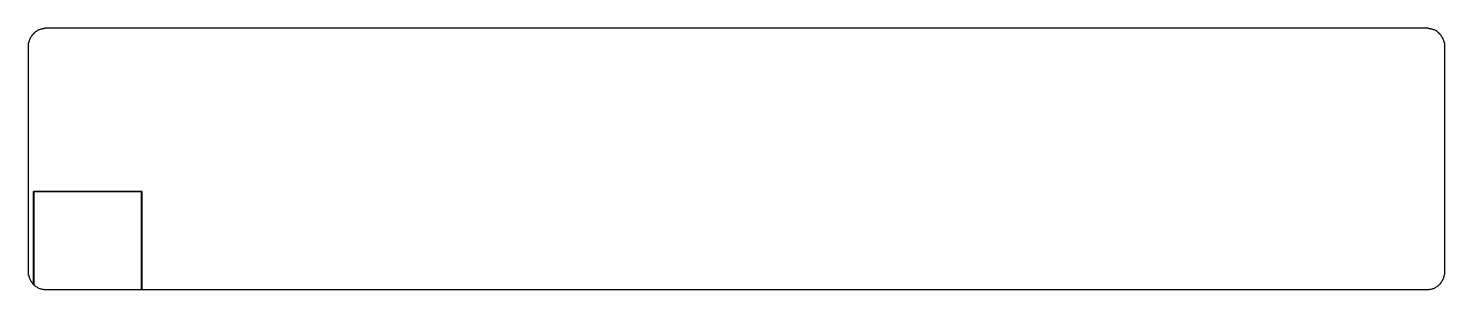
# Model space of a CAD drawing. Extents: x 879 to 1926, y -1536 to -1342.
import ezdxf

# ---------------------------------------------------------------- set-up
doc = ezdxf.new("R2010")
doc.units = 0

msp = doc.modelspace()

# ---------------------------------------------------------------- linework, layer by layer
at = {"layer": 'Layer 1'}
for p, q in [((879.403672, -1350.717772), (879.12145, -1351.282216)), ((879.12145, -1351.282216), (879.122, -1351.56)), ((879.685894, -1350.153328), (879.403672, -1350.717772)), ((879.968116, -1349.588884), (879.685894, -1350.153328)), ((880.250338, -1349.02444), (879.968116, -1349.588884)), ((880.53256, -1348.742218), (880.250338, -1349.02444)), ((880.814782, -1348.177774), (880.53256, -1348.742218)), ((881.097004, -1347.61333), (880.814782, -1348.177774)), ((881.379226, -1347.331108), (881.097004, -1347.61333)), ((881.94367, -1346.766664), (881.379226, -1347.331108)), ((882.225892, -1346.484442), (881.94367, -1346.766664)), ((882.508114, -1345.919998), (882.225892, -1346.484442)), ((883.072558, -1345.637776), (882.508114, -1345.919998)), ((883.35478, -1345.355554), (883.072558, -1345.637776)), ((883.919224, -1344.79111), (883.35478, -1345.355554)), ((884.483668, -1344.508888), (883.919224, -1344.79111)), ((884.76589, -1344.226666), (884.483668, -1344.508888)), ((885.330334, -1343.944444), (884.76589, -1344.226666)), ((885.894778, -1343.662222), (885.330334, -1343.944444)), ((886.177, -1343.38), (885.894778, -1343.662222)), ((886.741112, -1343.374444), (886.177, -1343.38)), ((887.305556, -1343.092222), (886.741112, -1343.374444)), ((887.87, -1342.81), (887.305556, -1343.092222)), ((888.434556, -1342.812222), (887.87, -1342.81)), ((888.999, -1342.53), (888.434556, -1342.812222)), ((889.564, -1342.53), (888.999, -1342.53)), ((890.128556, -1342.532222), (889.564, -1342.53)), ((890.693, -1342.25), (890.128556, -1342.532222)), ((891.257, -1342.25), (890.693, -1342.25)), ((891.822, -1342.25), (891.257, -1342.25)), ((1912.9, -1342.25), (891.822, -1342.25)), ((1913.47, -1342.25), (1912.9, -1342.25)), ((1914.025556, -1342.247778), (1913.47, -1342.25)), ((1914.59, -1342.53), (1914.025556, -1342.247778)), ((1915.16, -1342.53), (1914.59, -1342.53)), ((1915.725556, -1342.527778), (1915.16, -1342.53)), ((1916.29, -1342.81), (1915.725556, -1342.527778)), ((1916.851112, -1342.815556), (1916.29, -1342.81)), ((1917.415556, -1343.097778), (1916.851112, -1342.815556)), ((1917.98, -1343.38), (1917.415556, -1343.097778)), ((1918.54445, -1343.377784), (1917.98, -1343.38)), ((1919.108894, -1343.660006), (1918.54445, -1343.377784)), ((1919.391116, -1343.942228), (1919.108894, -1343.660006)), ((1919.95556, -1344.22445), (1919.391116, -1343.942228)), ((1920.520004, -1344.506672), (1919.95556, -1344.22445)), ((1920.802226, -1344.788894), (1920.520004, -1344.506672)), ((1921.36667, -1345.353338), (1920.802226, -1344.788894)), ((1921.648892, -1345.63556), (1921.36667, -1345.353338)), ((1922.213336, -1345.917782), (1921.648892, -1345.63556)), ((1922.495558, -1346.482226), (1922.213336, -1345.917782)), ((1923.060002, -1346.764448), (1922.495558, -1346.482226)), ((1923.342224, -1347.328892), (1923.060002, -1346.764448)), ((1923.624446, -1347.611114), (1923.342224, -1347.328892)), ((1923.906668, -1348.175558), (1923.624446, -1347.611114)), ((1924.18889, -1348.740002), (1923.906668, -1348.175558)), ((1924.471112, -1349.022224), (1924.18889, -1348.740002)), ((1924.753334, -1349.586668), (1924.471112, -1349.022224)), ((1925.035556, -1350.151112), (1924.753334, -1349.586668)), ((1925.317778, -1350.715556), (1925.035556, -1350.151112)), ((1925.6, -1351.28), (1925.317778, -1350.715556)), ((1925.597778, -1351.845556), (1925.6, -1351.28)), ((878.839, -1352.69), (878.556778, -1353.254444)), ((878.556778, -1353.254444), (878.557, -1353.82)), ((878.557, -1353.82), (878.557, -1354.38)), ((878.557, -1354.38), (878.557, -1354.95)), ((878.557, -1354.95), (878.557, -1355.51)), ((878.557, -1355.51), (878.557, -1522.31)), ((878.839778, -1352.124444), (878.839, -1352.69)), ((879.122, -1351.56), (878.839778, -1352.124444)), ((1925.88, -1352.41), (1925.597778, -1351.845556)), ((1925.887778, -1352.685556), (1925.88, -1352.41)), ((1926.17, -1353.25), (1925.887778, -1352.685556)), ((1926.17, -1353.82), (1926.17, -1353.25)), ((1926.17, -1354.38), (1926.17, -1353.82)), ((1926.17, -1354.95), (1926.17, -1354.38)), ((1926.17, -1355.51), (1926.17, -1354.95)), ((1926.17, -1522.31), (1926.17, -1355.51)), ((882.493778, -1531.9), (882.494, -1463.04)), ((882.493889, -1463.035889), (882.508, -1463.021778)), ((882.508, -1463.05), (882.493889, -1463.035889)), ((882.494, -1463.04), (882.508111, -1463.025889)), ((882.508, -1463.02), (962.377, -1463.02)), ((882.508, -1463.021778), (882.508, -1463.02)), ((962.377, -1463.048222), (882.508, -1463.05)), ((882.508111, -1463.025889), (882.522222, -1463.04)), ((882.522, -1463.04), (882.522, -1531.9)), ((882.522222, -1463.04), (882.522, -1463.04)), ((962.362778, -1535.57), (962.363, -1463.04)), ((962.363, -1463.04), (962.377111, -1463.025889)), ((962.377, -1463.02), (962.391111, -1463.034111)), ((962.391111, -1463.034111), (962.377, -1463.048222)), ((962.377111, -1463.025889), (962.391222, -1463.04)), ((962.391, -1463.04), (962.391, -1535.57)), ((962.391222, -1463.04), (962.391, -1463.04)), ((878.557, -1522.31), (878.557, -1522.87)), ((878.557, -1522.87), (878.557, -1523.43)), ((878.557, -1523.43), (878.557, -1524)), ((878.557, -1524), (878.557, -1524.56)), ((878.557, -1524.56), (878.839222, -1525.124444)), ((878.839222, -1525.124444), (878.839, -1525.69)), ((878.839, -1525.69), (879.121222, -1526.254444)), ((879.121222, -1526.254444), (879.122, -1526.82)), ((879.122, -1526.82), (879.404222, -1527.102222)), ((879.404222, -1527.102222), (879.686444, -1527.666666)), ((879.686444, -1527.666666), (879.968666, -1528.23111)), ((879.968666, -1528.23111), (880.250888, -1528.795554)), ((880.250888, -1528.795554), (880.53311, -1529.359998)), ((880.53311, -1529.359998), (880.815332, -1529.64222)), ((1923.906662, -1529.640004), (1924.188884, -1529.357782)), ((1924.188884, -1529.357782), (1924.471106, -1528.793338)), ((1924.471106, -1528.793338), (1924.753328, -1528.228894)), ((1924.753328, -1528.228894), (1925.03555, -1527.66445)), ((1925.03555, -1527.66445), (1925.317772, -1527.382228)), ((1925.317772, -1527.382228), (1925.599994, -1526.817784)), ((1925.599994, -1526.817784), (1925.6, -1526.26)), ((1925.6, -1526.26), (1925.882222, -1525.695556)), ((1925.88, -1525.13), (1926.162222, -1524.565556)), ((1925.882222, -1525.695556), (1925.88, -1525.13)), ((1926.162222, -1524.565556), (1926.17, -1524)), ((1926.17, -1522.87), (1926.17, -1522.31)), ((1926.17, -1523.43), (1926.17, -1522.87)), ((1926.17, -1524), (1926.17, -1523.43)), ((880.815332, -1529.64222), (881.097554, -1530.206664)), ((881.097554, -1530.206664), (881.379776, -1530.488886)), ((881.379776, -1530.488886), (881.661998, -1531.05333)), ((881.661998, -1531.05333), (882.226442, -1531.335552)), ((882.226442, -1531.335552), (882.508664, -1531.899996)), ((882.507889, -1531.914111), (882.493778, -1531.9)), ((882.522, -1531.9), (882.507889, -1531.914111)), ((882.508664, -1531.899996), (883.073108, -1532.182218)), ((883.073108, -1532.182218), (883.35533, -1532.746662)), ((883.35533, -1532.746662), (883.919774, -1533.028884)), ((883.919774, -1533.028884), (884.201996, -1533.311106)), ((884.201996, -1533.311106), (884.76644, -1533.593328)), ((884.76644, -1533.593328), (885.330884, -1533.87555)), ((885.330884, -1533.87555), (885.895328, -1534.157772)), ((885.895328, -1534.157772), (886.17755, -1534.439994)), ((886.17755, -1534.439994), (886.741994, -1534.722216)), ((886.741994, -1534.722216), (887.306, -1534.72)), ((887.306, -1534.72), (887.870444, -1535.002222)), ((887.870444, -1535.002222), (888.434888, -1535.284444)), ((888.434888, -1535.284444), (888.999, -1535.29)), ((888.999, -1535.29), (889.564, -1535.29)), ((889.564, -1535.29), (890.128444, -1535.572222)), ((890.128444, -1535.572222), (890.693, -1535.57)), ((890.693, -1535.57), (891.257, -1535.57)), ((891.257, -1535.57), (891.822, -1535.57)), ((891.822, -1535.57), (1912.9, -1535.57)), ((962.376889, -1535.584111), (962.362778, -1535.57)), ((962.391, -1535.57), (962.376889, -1535.584111)), ((1912.9, -1535.57), (1913.47, -1535.57)), ((1913.47, -1535.57), (1914.03, -1535.57)), ((1914.03, -1535.57), (1914.59, -1535.57)), ((1914.59, -1535.57), (1915.154444, -1535.287778)), ((1915.154444, -1535.287778), (1915.72, -1535.29)), ((1915.72, -1535.29), (1916.29, -1535.29)), ((1916.29, -1535.29), (1916.854444, -1535.007778)), ((1916.854444, -1535.007778), (1917.418888, -1534.725556)), ((1917.418888, -1534.725556), (1917.98, -1534.72)), ((1917.98, -1534.72), (1918.544444, -1534.437778)), ((1918.544444, -1534.437778), (1918.826666, -1534.155556)), ((1918.826666, -1534.155556), (1919.39111, -1533.873334)), ((1919.39111, -1533.873334), (1919.955554, -1533.591112)), ((1919.955554, -1533.591112), (1920.519998, -1533.30889)), ((1920.519998, -1533.30889), (1920.80222, -1533.026668)), ((1920.80222, -1533.026668), (1921.366664, -1532.744446)), ((1921.366664, -1532.744446), (1921.648886, -1532.180002)), ((1921.648886, -1532.180002), (1922.21333, -1531.89778)), ((1922.21333, -1531.89778), (1922.495552, -1531.615558)), ((1922.495552, -1531.615558), (1923.059996, -1531.051114)), ((1923.059996, -1531.051114), (1923.342218, -1530.768892)), ((1923.342218, -1530.768892), (1923.62444, -1530.204448)), ((1923.62444, -1530.204448), (1923.906662, -1529.640004))]:
    msp.add_line(p, q, dxfattribs=at)

doc.saveas('drawing.dxf')
